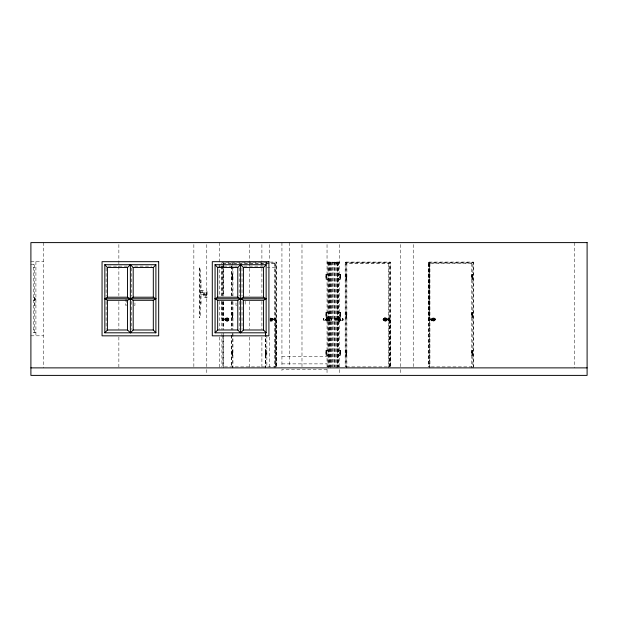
<?xml version="1.0" encoding="UTF-8"?>
<svg xmlns="http://www.w3.org/2000/svg" width="618" height="618" viewBox="0 0 618 618"><rect width="100%" height="100%" fill="white"/><g stroke="black" fill="none" stroke-linecap="round" stroke-linejoin="round"><path stroke-width="0.46" stroke-dasharray="3.09 2.32" d="M221.916 301.53L221.916 318.849L222.944 318.873M221.916 295.752L221.916 265.925M222.588 320.819C223.183 321.615 221.522 318.239 222.944 318.061L222.944 300.958M222.944 296.215L222.944 263.917M275.288 366.922L275.288 320.981C276.663 320.781 275.141 317.451 275.643 318.224M327.038 320.981L327.038 318.061M384.048 319.715L383.708 319.359L384.11 319.359M389.201 366.922L389.201 320.981C391.163 318.71 387.88 315.62 389.255 320.974M429.031 320.819C429.626 321.615 427.973 318.239 429.386 318.061L429.386 262.967L429.95 263.415L471.712 263.415L472.276 262.967L472.276 367.88M323.708 318.409L323.894 319.946L323.855 319.089C323.013 318.587 322.936 320.448 323.894 319.962L323.778 320.804L325.323 320.595L326.103 320.085L326.103 318.95L323.778 318.231L323.708 320.634M331.82 320.634L329.425 320.085M334.786 318.409L334.925 319.359M342.897 320.634L340.503 320.085L340.503 318.95L342.828 318.231L342.89 320.727L342.774 319.962M331.681 319.359L331.82 318.409M334.925 319.684L334.91 320.819L337.181 320.085M326.659 319.568L326.659 319.475M340.232 319.568L340.232 319.475M328.428 319.521C327.401 321.437 327.061 317.783 328.452 319.375M338.193 319.382L338.548 318.88M338.324 319.892C339.606 320.812 339.243 318.031 338.247 319.259M228.428 319.676L228.034 319.676M272.739 319.576L272.492 319.406M227.447 320.85L226.118 320.711L225.307 319.877L225.485 318.826L226.574 318.262M225.57 319.676L225.972 319.676M225.547 319.568L228.428 319.359M226.512 319.908L226.512 319.135M227.339 319.042L227.741 319.521L227.339 319.993M228.421 319.56L228.034 319.359M270.954 319.908L270.638 319.243M272.608 319.328L272.19 319.576L272.662 319.676M270.267 319.521L272.6 319.46M272.878 319.521L272.391 320.441M270.784 318.185L272.924 319.158L272.051 320.642M273.272 319.946L272.723 318.34M383.114 319.089L383.114 319.946M385.3 319.73L385.23 319.282L384.025 319.467M385.338 318.95C382.565 319.637 387.293 320.665 385.323 318.988M384.991 319.73L385.338 319.259M386.482 319.568L386.404 319.614M385.964 318.394L386.891 319.521L385.562 320.773M432.986 318.185C440.495 320.101 427.61 322.789 433.017 318.262M432.082 319.521L433.774 319.367M432.415 319.676L432.26 319.676M432.453 319.568L432.013 319.676M434.802 319.521L434.709 319.637M434.917 319.568L434.531 319.491M342.897 318.409L342.774 319.946M328.791 321.182C329.935 320.078 329.927 319.182 329.015 317.83M329.232 320.433L329.008 321.151M339.568 321.182L340.649 320.255L340.132 320.333M339.823 321.159L340.054 320.371M330.46 263.253L328.869 263.415M328.297 319.962L328.336 319.174M338.309 319.073L338.37 320.047M434.408 319.576L434.879 319.359M434.493 319.436L433.233 319.521M225.176 318.687L225.176 320.348M226.512 319.297L226.512 319.745M228.413 320.17L228.413 318.873M225.763 320.495C228.421 322.411 230.043 317.575 226.543 318.185M225.13 320.371L226.991 321.182L228.861 320.371L228.861 318.664L227.54 317.915M228.861 320.371L228.814 318.687M271.24 319.073C269.703 318.741 272.924 319.436 271.781 319.637M271.75 319.753L271.804 319.521M270.692 321.128L270.19 320.958C271.426 321.746 273.836 320.734 273.272 319.089M383.554 319.182L383.987 318.602M384.45 319.375L384.867 319.135M384.659 319.297L384.659 319.745M386.968 320.348L387.177 319.946M431.619 318.687L431.619 320.348M431.851 319.182L432.623 318.394M432.847 319.243L432.847 319.792M432.955 319.297L433.303 319.946M433.99 319.637L433.944 319.12L432.955 319.135M433.782 319.993L434.184 319.521L433.72 319.135M435.033 319.854C434.493 321.252 431.936 321.09 431.797 319.521M432.384 318.077C428.266 325.864 442.194 317.08 431.912 318.316M328.397 319.8L327.957 320.17M225.13 318.664L227.555 317.876M228.421 320.17L227.818 320.642M270.839 319.205L270.839 319.838M271.41 320.047L271.881 319.815M383.284 318.664L384.605 317.915L386.227 318.046M383.662 318.34L382.99 319.521L384.095 320.958M385.601 318.185C382.48 317.451 383.284 322.117 386.018 320.711M385.423 319.908L385.423 319.135M386.304 320.441L386.783 319.521L386.304 318.602M434.037 319.792L433.025 319.846M327.679 318.873L327.679 320.17M265.269 263.415L265.833 262.967M222.944 262.967L223.507 263.415L274.724 263.415L275.288 262.967L275.288 367.88M227.2 319.521L226.659 319.668M271.441 319.521L271.032 319.521M346.312 367.88L346.312 262.967L346.876 263.415L388.637 263.415L389.201 262.967L389.201 367.88M386.52 319.545L384.875 319.738M433.643 319.521L433.249 319.784M225.47 318.316L225.918 318.046M226.18 318.394L225.408 319.182L225.578 320.17M226.466 319.104L227.517 319.104M226.574 319.189L227.362 319.027M228.073 320.997L228.521 320.727M271.727 319.908L270.715 319.939M383.979 318.602L385.145 318.224M386.196 320.958L387.301 319.521L386.636 318.34M432.917 319.104L433.813 319.012M434.493 319.375L434.948 319.46M326.86 317.814C325.856 319.243 325.964 319.784 326.86 321.221M275.551 320.904L275.597 318.17M338.455 319.939L338.95 319.977M270.159 318.046L272.762 318.316M270.367 318.324L270.815 318.262M271.155 319.282L271.086 319.73M272.113 320.711L271.232 320.819M384.072 318.046L385.145 317.853M384.798 319.042L385.647 319.12M386.235 319.328L386.891 319.521M385.338 319.784L384.944 319.521M384.072 320.997L386.227 320.997M328.552 320.981L328.552 318.061C325.037 315.999 325.416 323.245 328.791 320.896M337.814 320.896C341.306 323.376 341.522 315.991 338.054 318.061L338.054 320.981M337.637 317.814C336.702 319.112 336.617 320.132 337.814 321.182M338.687 318.988L338.95 319.066M226.451 317.915L226.991 317.853M227.092 319.228L226.837 319.73M227.185 320.07L226.466 319.939M227.555 321.167L225.508 320.696M270.808 318.262L272.113 318.324M271.047 318.973L271.596 319.027M271.232 320.085L270.869 320.031M271.688 320.85L270.367 320.711L270.815 320.773M385.145 321.182L385.694 321.128M432.894 317.915L433.442 317.853M433.442 319.274L433.288 319.73M433.635 320.07L433.071 320.031M433.442 321.182L433.983 321.128M326.644 318.061L326.404 320.657M339.962 320.981L339.962 318.061M30.9 261.646L43.43 261.646M269.927 262.071L276.424 262.071L276.424 366.914M327.038 262.071L332.77 262.071L332.77 366.914M339.568 262.071L333.836 262.071L333.836 366.914M266.906 262.65L221.816 262.65L221.816 295.736M327.038 262.65L339.568 262.65M345.23 262.65L390.329 262.65M428.259 262.65L473.357 262.65M222.634 262.967L275.597 262.967L275.597 262.071M327.038 263.044L332.77 262.967M333.836 262.967L339.568 263.044M337.737 263.415L336.146 263.253M30.9 264.674L35.914 264.674M108.026 266.119L127.045 266.119M134.631 266.119L151.758 266.119M218.262 266.119L237.281 266.119M243.917 266.119L264.844 266.119M33.403 267.501L34.407 267.501M266.821 267.664L276.424 267.664M199.838 269.788L200.41 269.788L200.41 315.991L199.838 315.991M325.956 274.508L326.489 274.508L326.505 279.336L325.956 279.336M232.074 274.67L232.77 274.67M325.956 274.67C329.942 272.631 329.942 281.252 325.956 279.212M340.649 274.67C336.663 272.631 336.663 281.252 340.649 279.212M345.987 274.67L346.683 274.67M471.905 274.67L472.6 274.67M232.074 275.404L232.77 275.404M325.956 275.404L326.644 275.404M339.962 275.404L340.649 275.404M345.987 275.404L346.683 275.404M471.905 275.404L472.6 275.404M232.074 276.455L232.77 276.455M325.956 276.455L326.644 276.455M339.962 276.455L340.649 276.455M345.987 276.455L346.683 276.455M471.905 276.455L472.6 276.455M232.074 277.428L232.77 277.428M325.956 277.428L326.644 277.428M339.962 277.428L340.649 277.428M345.987 277.428L346.683 277.428M471.905 277.428L472.6 277.428M232.074 278.486L232.77 278.486M325.956 278.486L326.644 278.486M339.962 278.486L340.649 278.486M345.987 278.486L346.683 278.486M471.905 278.486L472.6 278.486M232.074 279.212L232.77 279.212M345.987 279.212L346.683 279.212M471.905 279.212L472.6 279.212M200.41 279.954L201.043 279.954L201.043 305.246L200.41 305.246M200.41 282.75L201.043 282.75M200.41 290.669L203.592 290.669L203.592 297.436L207.092 297.436L207.092 290.669L206.613 290.669L206.613 297.436M200.41 292.623L206.165 292.623L206.134 297.436M200.41 294.57L206.134 294.57M203.592 294.886L206.613 294.886M33.403 297.181L34.407 297.181M34.407 298.108L34.909 298.108L34.909 305.369L34.407 305.369M34.909 298.486L35.411 298.486L35.411 299.699L34.909 299.699M34.407 298.602L34.909 298.602M34.407 299.22L34.909 299.22M34.407 300.078L34.909 300.078M33.403 300.271L34.407 300.271M200.41 302.526L201.043 302.526M134.322 305.4L134.94 305.4L134.94 301.151M236.617 305.4L235.991 305.4L235.991 300.302M325.956 312.538L326.489 312.538L326.505 317.366L325.956 317.366M232.074 312.7L232.77 312.7M325.956 312.7C329.942 310.661 329.942 319.29 325.956 317.25M340.649 312.7C336.663 310.661 336.663 319.29 340.649 317.25M345.987 312.7L346.683 312.7M471.905 312.7L472.6 312.7M232.074 313.434L232.77 313.434M325.956 313.434L326.644 313.434M339.962 313.434L340.649 313.434M345.987 313.434L346.683 313.434M471.905 313.434L472.6 313.434M232.074 314.485L232.77 314.485M325.956 314.485L326.644 314.485M339.962 314.485L340.649 314.485M345.987 314.485L346.683 314.485M471.905 314.485L472.6 314.485M232.074 315.466L232.77 315.466M325.956 315.466L326.644 315.466M339.962 315.466L340.649 315.466M345.987 315.466L346.683 315.466M471.905 315.466L472.6 315.466M232.074 316.516L232.77 316.516M325.956 316.516L326.644 316.516M339.962 316.516L340.649 316.516M345.987 316.516L346.683 316.516M471.905 316.516L472.6 316.516M232.074 317.25L232.77 317.25M345.987 317.25L346.683 317.25M471.905 317.25L472.6 317.25M275.134 318.061L275.134 320.981M389.046 318.061L389.046 320.981M429.541 318.061L429.541 320.981M327.038 318.139L328.791 318.139M337.814 318.139L339.568 318.139M223.198 318.95L225.454 318.95L225.454 320.085M275.033 318.95L272.777 318.95L272.777 320.085M275.288 318.873L276.316 318.849M329.425 318.95L331.75 318.231L331.82 320.727L331.681 319.684M337.181 318.95L334.856 318.231L334.786 320.634M386.69 320.085L386.69 318.95L388.946 318.95M389.201 318.873L390.228 318.849M429.386 318.873L428.359 318.849L428.359 262.071L428.359 366.922M429.641 318.95L431.897 318.95L431.897 320.085M269.695 319.035C278.247 317.776 278.293 321.26 269.695 320.008M342.712 319.073C343.654 318.579 343.623 320.495 342.712 319.962M222.526 319.197L222.944 319.197M275.288 319.197L275.705 319.197M339.089 319.197L339.089 319.846M389.201 319.197L389.61 319.197M428.977 319.197L429.386 319.197M327.718 319.274L328.112 319.274M338.494 319.274L338.888 319.274M325.671 319.444L329.17 319.359L325.671 319.359M331.024 319.46L331.681 319.46M334.925 319.46L335.582 319.46M337.436 319.359L340.935 319.444M325.671 319.521L328.907 319.521M331.024 319.583L331.681 319.583M334.925 319.583L335.582 319.583M337.698 319.521L340.935 319.521M337.436 319.684L340.935 319.359M222.526 319.846L222.944 319.846M275.288 319.846L275.705 319.846M325.964 319.823L326.961 319.823M328.869 319.823L329.865 319.823M336.74 319.761L337.737 319.823M339.645 319.761L340.642 319.823M389.201 319.846L389.61 319.846M428.977 319.846L429.386 319.846M327.656 319.977L328.073 320.008L328.073 319.035L327.656 319.954M221.916 320.224L222.944 320.17M275.288 320.17L276.316 320.224L276.316 366.922L276.316 262.071M389.201 320.17L390.228 320.224L390.228 366.922L390.228 262.071M428.359 320.224L429.386 320.17M33.403 329.958L34.407 329.958M35.914 332.778L33.403 332.778L33.403 264.674M30.9 335.806L43.43 335.806M325.956 350.576L326.489 350.576L326.505 355.404L325.956 355.404M232.074 350.738L232.77 350.738M265.462 350.738L266.157 350.738M325.956 350.738C329.942 348.699 329.942 357.32 325.956 355.28M340.649 350.738C336.663 348.699 336.663 357.32 340.649 355.28M345.987 350.738L346.683 350.738M471.905 350.738L472.6 350.738M232.074 351.464L232.77 351.464M265.462 351.464L266.157 351.464M325.956 351.464L326.644 351.464M339.962 351.464L340.649 351.464M345.987 351.464L346.683 351.464M471.905 351.464L472.6 351.464M232.074 352.523L232.77 352.523M265.462 352.523L266.157 352.523M325.956 352.523L326.644 352.523M339.962 352.523L340.649 352.523M345.987 352.523L346.683 352.523M471.905 352.523L472.6 352.523M232.074 353.496L232.77 353.496M265.462 353.496L266.157 353.496M325.956 353.496L326.644 353.496M339.962 353.496L340.649 353.496M345.987 353.496L346.683 353.496M471.905 353.496L472.6 353.496M232.074 354.547L232.77 354.547M265.462 354.547L266.157 354.547M325.956 354.547L326.644 354.547M339.962 354.547L340.649 354.547M345.987 354.547L346.683 354.547M471.905 354.547L472.6 354.547M232.074 355.28L232.77 355.28M265.462 355.28L266.157 355.28M345.987 355.28L346.683 355.28M471.905 355.28L472.6 355.28M281.939 356.354L327.038 356.354M281.939 363.871L327.038 363.871M327.038 366.907L328.791 366.907M339.568 366.907L337.814 366.907L337.814 263.044M346.358 366.907L389.046 366.907L389.046 263.044M472.229 366.907L429.541 366.907L429.541 263.044M327.038 369.379L281.939 369.379L281.939 372.886M385.145 320.819L383.979 320.441M226.845 319.969L227.54 319.406M338.687 319.012L338.849 320.008M328.05 319.012L327.756 320.008M339.684 321.182C338.88 315.535 340.348 318.394 340.68 320.217M340.124 318.749L340.642 318.842M326.482 320.294L325.98 320.217L325.964 318.842M433.983 317.915L435.257 318.687M433.867 318.262L435.087 319.521M385.694 317.915L386.675 318.316M385.562 318.262L386.018 318.324M384.999 319.946L384.543 319.792M227.416 318.262L228.421 318.873M227.185 319.259L227.324 319.668L226.791 319.521M338.548 320.155L338.255 319.761M328.058 318.88L328.413 319.382M431.951 320.696L432.384 320.958M228.073 318.046L228.521 318.316M383.987 320.441L383.5 319.521M272.391 318.602L272.824 319.182M386.968 318.687L387.177 319.089M472.052 279.05L472.075 274.67L472.152 279.336M472.052 317.088L472.052 312.7L472.152 317.366M472.052 355.118L472.075 350.738L472.152 355.404M346.126 279.05L346.126 274.67L346.234 279.336M346.126 317.088L346.126 312.7L346.234 317.366M346.126 355.118L346.126 350.738L346.234 355.404M265.601 355.118L265.647 350.738M326.065 279.05L326.065 274.67M326.065 317.088L326.065 312.7M326.065 355.118L326.065 350.738M574.57 242.604L574.57 367.88M473.411 366.914L473.411 262.071L428.259 262.071L428.259 366.914M473.303 262.071L473.357 367.88M472.585 262.071L472.585 262.967L429.077 262.967L429.077 262.071M472.43 274.67L472.353 279.336M472.461 312.7L472.353 317.366M472.415 350.738L472.353 355.404M471.712 263.415L471.712 367.88M430.8 319.035L430.8 320.008M430.36 319.035L430.36 320.008M429.95 263.415L429.95 367.88M429.386 262.967L429.386 367.88M429.286 318.061L429.286 320.981M413.226 244.535L413.226 367.88M400.696 244.535L400.696 367.88M400.696 369.549L400.696 372.886M390.329 366.914L390.329 262.071L345.176 262.071L345.176 366.914M389.51 262.071L389.51 262.967L346.003 262.967L346.003 262.071M388.637 263.415L388.637 367.88M388.228 319.035L388.228 320.008M387.787 319.035L387.787 320.008M386.737 318.988L386.737 320.047M346.876 263.415L346.876 367.88M346.536 274.67L346.435 279.336M346.536 312.7L346.435 317.366M346.536 350.738L346.435 355.404M345.284 262.071L345.284 366.914M340.541 274.67L340.541 279.212M340.541 312.7L340.541 317.25M340.541 350.738L340.541 355.28M340.224 274.67L340.224 279.212M340.224 312.7L340.224 317.25M340.224 350.738L340.224 355.28M339.962 274.67L339.962 279.212M339.962 312.7L339.962 317.25M339.962 350.738L339.962 355.28M339.745 319.305L339.745 319.738M339.568 244.535L339.568 367.88M339.568 369.549L339.568 372.886M339.328 318.061L339.328 320.981M338.687 262.071L338.687 366.922M338.455 262.071L338.455 366.922M337.737 262.967L337.737 367.88M337.42 262.071L337.42 366.914M337.181 262.071L337.181 366.914M336.146 262.071L336.146 367.88M335.906 262.071L335.906 366.914M334.871 262.071L334.871 366.914M334.632 262.071L334.632 366.914M331.974 262.071L331.974 366.914M331.735 262.071L331.735 366.914M330.7 262.071L330.7 366.914M330.46 262.071L330.46 367.88M329.425 262.071L329.425 366.914M329.185 262.071L329.185 366.914M328.869 262.967L328.869 367.88M328.15 262.071L328.15 366.922M327.911 262.071L327.911 366.922M327.277 318.061L327.277 320.981M327.038 244.535L327.038 367.88M327.038 369.549L327.038 372.886M326.961 317.853L326.961 321.182M326.644 274.67L326.644 279.212M326.644 312.7L326.644 317.25M326.644 350.738L326.644 355.28M326.381 274.67L326.381 279.212M326.381 312.7L326.381 317.25M326.381 350.738L326.381 355.28M325.949 274.508L325.949 279.336M325.949 312.538L325.949 317.366M325.949 350.576L325.949 355.404M301.986 244.535L301.986 366.914M289.456 242.604L289.456 366.914M281.939 242.604L281.939 367.077M275.134 263.044L275.134 366.907L223.098 366.907L223.098 333.249M274.724 263.415L274.724 367.88M274.315 319.035L274.315 320.008M273.882 319.035L273.882 320.008M269.417 244.535L269.417 259.954M269.417 337.042L269.417 366.914M266.86 262.071L266.906 264.581M266.86 335.172L266.86 366.914M266.01 350.738L266.01 355.28M265.833 333.511L265.833 367.88M265.779 333.249L265.779 366.907M265.269 333.372L265.269 367.88M261.901 244.535L261.901 261.877M261.901 262.843L261.901 295.605M261.901 301.391L261.901 329.332M261.901 337.042L261.901 367.88M249.371 244.535L249.371 261.877M249.371 262.843L249.371 295.605M249.371 301.391L249.371 329.332M249.371 337.042L249.371 367.88M245.176 301.151L245.176 305.4M242.017 267.988L242.017 296.107M242.017 301.406L242.017 329.525M239.189 267.988L239.189 296.107M239.189 301.406L239.189 329.525M232.963 295.999L232.963 263.415L232.399 262.967L232.453 295.744M232.963 301.746L232.963 329.541M232.963 333.372L232.963 367.88M232.631 279.212L232.631 274.67L232.522 279.336M232.631 317.25L232.631 312.7L232.522 317.366M232.631 355.28L232.631 350.738L232.522 355.404M232.399 301.221L232.453 329.402M232.453 333.249L232.399 367.88M232.221 274.67L232.322 279.336M232.221 312.7L232.322 317.366M232.268 350.738L232.322 355.404M231.371 265.918L231.371 295.736M231.325 301.391L231.371 329.402M231.371 335.172L231.371 366.914M231.271 265.918L231.271 295.736M231.271 301.507L231.271 329.402M231.271 335.172L231.271 366.914M224.349 319.035L224.349 320.008M223.917 319.035L223.917 320.008M223.507 263.415L223.507 295.999M223.507 301.746L223.507 329.541M223.507 333.372L223.507 367.88M223.098 264.01L223.098 295.744M223.098 301.514L223.098 329.402M222.944 265.856L222.944 295.69M222.944 301.468L222.944 329.379M222.944 335.335L222.944 367.88M221.816 301.267L221.816 329.402M221.916 333.565L221.916 366.922M219.305 242.604L219.305 295.605M219.305 301.391L219.305 329.332M219.305 337.042L219.305 367.88M206.783 244.535L206.783 367.88M206.783 369.549L206.783 372.886M205.184 294.886L205.184 297.436M204.867 292.623L204.867 297.436M204.094 292.623L204.094 294.57M202.318 290.669L202.318 292.623M193.851 244.535L193.851 367.88M131.781 267.988L131.781 296.107M131.781 301.406L131.781 329.525M126.381 299.251L126.381 305.4L125.755 305.4L125.755 299.475M118.865 244.535L118.865 295.605M118.865 301.391L118.865 329.332M118.865 337.042L118.865 366.914M106.118 267.988L106.118 296.107M106.118 301.406L106.118 329.525M43.43 242.604L43.43 367.88M35.914 261.646L35.914 335.806M34.407 264.674L34.407 332.778M228.838 319.761L222.302 320.008L222.271 319.042L228.536 319.035L228.838 319.761M383.608 319.035L383.608 320.008C392.152 321.26 392.206 317.783 383.608 319.035M435.288 319.761L428.753 320.008L428.722 319.042L434.979 319.035L435.288 319.761M199.838 268.003L199.266 268.003L199.266 317.768L199.838 317.768L199.838 268.003M232.77 274.508L232.074 274.508L232.067 279.336L232.77 279.336L232.785 274.508M340.649 274.508L340.109 274.508L340.101 279.336L340.649 279.336L340.657 274.508M346.683 274.508L345.987 274.508L345.972 279.336L346.683 279.336L346.69 274.508M472.6 274.508L471.905 274.508L471.897 279.336L472.6 279.336L472.615 274.508M232.77 312.538L232.074 312.538L232.067 317.366L232.77 317.366L232.785 312.538M340.649 312.538L340.109 312.538L340.101 317.366L340.649 317.366L340.657 312.538M346.683 312.538L345.987 312.538L345.972 317.366L346.683 317.366L346.69 312.538M472.6 312.538L471.905 312.538L471.897 317.366L472.6 317.366L472.615 312.538M328.367 318.849L327.494 318.849L327.494 320.224L328.367 320.224L328.367 318.849M339.112 318.849L338.239 318.849L338.239 320.224L339.112 320.224L339.112 318.849M326.961 319.212L325.964 319.212L326.961 319.274M329.865 319.212L328.869 319.212L329.865 319.274M337.737 319.212L336.74 319.212L337.737 319.274M340.642 319.212L339.645 319.212L340.642 319.274M232.77 350.576L232.074 350.576L232.067 355.404L232.77 355.404L232.785 350.576M266.157 350.576L265.462 350.576L265.446 355.404L266.157 355.404L266.165 350.576M340.649 350.576L340.109 350.576L340.101 355.404L340.649 355.404L340.657 350.576M346.683 350.576L345.987 350.576L345.972 355.404L346.683 355.404L346.69 350.576M472.6 350.576L471.905 350.576L471.897 355.404L472.6 355.404L472.615 350.576"/><path stroke-width="0.93" d="M153.318 297.212L133.194 297.212L127.532 300.302L107.416 300.302L104.828 298.757L107.416 297.212L127.532 297.212L133.194 300.302L153.318 300.302L155.898 298.757L153.318 297.212L153.318 267.524L155.898 264.705L104.828 264.705L104.828 332.808L155.898 332.808L155.898 264.705M104.828 332.808L107.416 329.989L107.416 300.302M263.554 297.212L243.43 297.212L237.768 300.302L217.652 300.302L215.064 298.757L217.652 297.212L237.768 297.212L243.43 300.302L263.554 300.302L266.142 298.757L263.554 297.212L263.554 267.524L266.142 264.705L215.064 264.705L215.064 332.808L266.142 332.808L266.142 264.705M215.064 332.808L217.652 329.989L217.652 300.302M104.828 264.705L107.416 267.524L127.532 267.524L130.367 264.705L133.194 267.524L153.318 267.524M107.416 329.989L127.532 329.989L130.367 332.808L133.194 329.989L153.318 329.989L155.898 332.808M215.064 264.705L217.652 267.524L237.768 267.524L240.603 264.705L243.43 267.524L263.554 267.524M217.652 329.989L237.768 329.989L240.603 332.808L243.43 329.989L263.554 329.989L266.142 332.808M104.828 298.757L155.898 298.757M215.064 298.757L266.142 298.757M30.9 367.88L587.1 367.88M263.554 300.302L263.554 329.989M243.43 267.524L243.43 297.212M243.43 300.302L243.43 329.989M240.603 264.705L240.603 332.808M237.768 267.524L237.768 297.212M237.768 300.302L237.768 329.989M217.652 267.524L217.652 297.212M153.318 300.302L153.318 329.989M133.194 267.524L133.194 297.212M133.194 300.302L133.194 329.989M130.367 264.705L130.367 332.808M127.532 267.524L127.532 297.212M127.532 300.302L127.532 329.989M107.416 267.524L107.416 297.212M587.1 242.604L30.9 242.604L30.9 375.396L587.1 375.396L587.1 242.604M158.679 261.677L102.055 261.677L102.055 335.837L158.679 335.837L158.679 261.677M268.915 261.677L212.291 261.677L212.291 335.837L268.915 335.837L268.915 261.677"/></g></svg>
